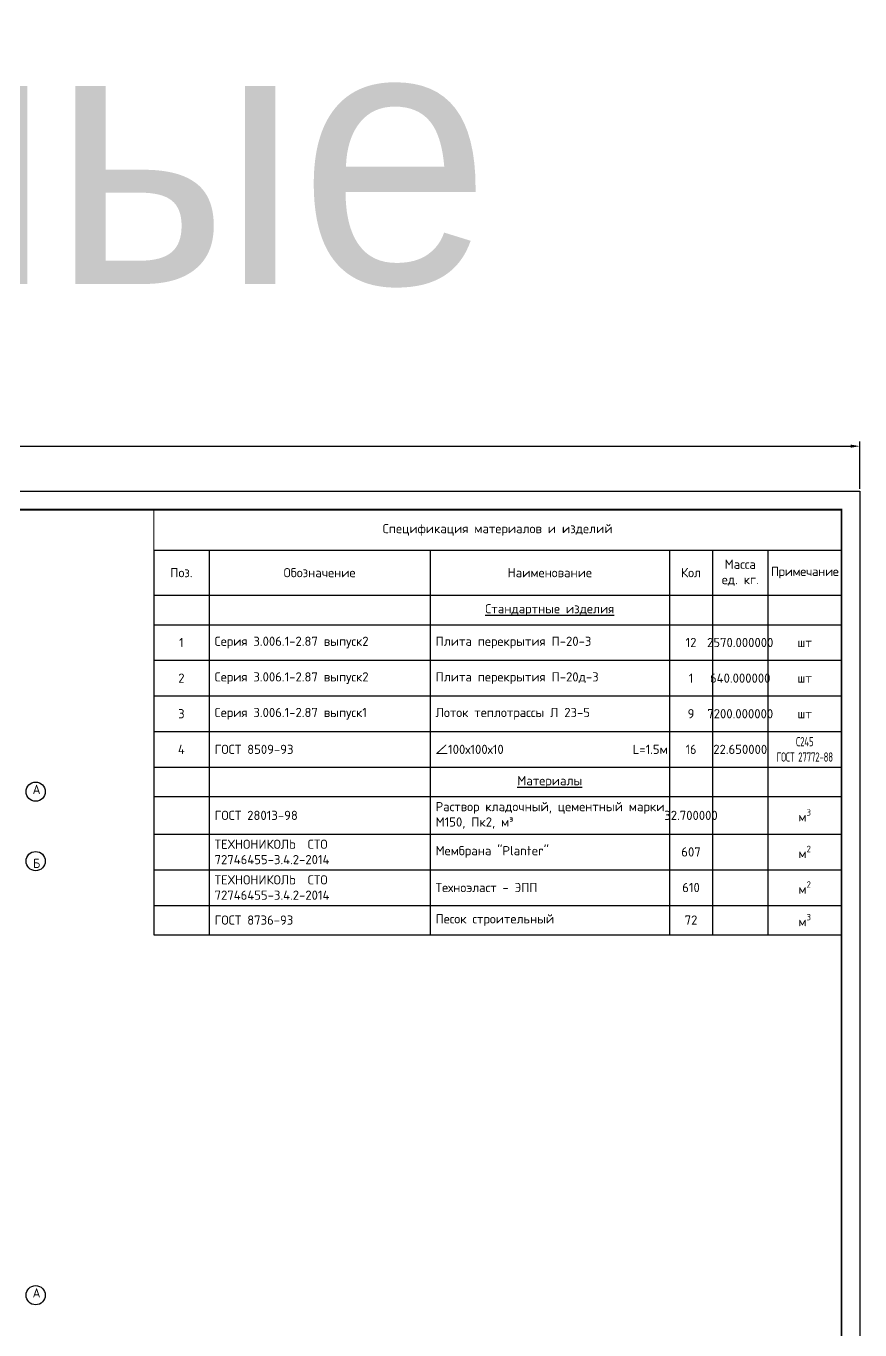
# Model space of a CAD drawing. Header units: metres. Extents: x 1563 to 4966, y -517 to 1463.
# Drawn here: x 3182.5 to 3408.9, y -149.2 to 204.7 of the extents above; entities that cross this region are included whole.
import ezdxf
from ezdxf.enums import TextEntityAlignment as Align

# ---------------------------------------------------------------- set-up
doc = ezdxf.new("R2018")
doc.units = ezdxf.units.M
doc.layers.add('Форматы', color=7, linetype='Continuous')
doc.styles.add('-ISOCPEUR-', font='isocpeur.ttf')
doc.styles.get("Standard").update_dxf_attribs({"font": 'GOST Common.ttf'})
doc.dimstyles.new('ISO-25', dxfattribs={"dimtxt": 2.5, "dimasz": 2.5, "dimexe": 1.25, "dimexo": 0.625, "dimtad": 1, "dimtxsty": 'Standard', "dimcen": 2.5, "dimadec": 0, "dimazin": 0, "dimtfac": 1, "dimtmove": 0, "dimatfit": 3, "dimfxl": 1, "dimarcsym": 0})

# ---------------------------------------------------------------- blocks, each defined once
blk = doc.blocks.new('*U326')
blk.add_lwpolyline([(0, 123), (1189, 123), (1189, -297), (0, -297)], close=True)
at = {"const_width": 0.5}
blk.add_lwpolyline([(20, 118), (1184, 118), (1184, -292), (20, -292)], close=True, dxfattribs=at)
blk.add_attdef('РАЗРАБОТАЛ', text='', height=2.5).set_placement((1019.5, -264.22), align=Align.MIDDLE_LEFT)
at = {"flags": 8}
for tag, height, p in [('ДАТА', 2.5, (1059.07, -264.4)), ('ЛИСТ', 3, (1155.39, -271.92)), ('ЛИСТОВ', 3, (1172.89, -271.92)), ('ФОРМАТ', 3, (1149.97, -294.75))]:
    blk.add_attdef(tag, text='', height=height, dxfattribs=at).set_placement(p, align=Align.MIDDLE_CENTER)
blk.add_attdef('ПРОВЕРИЛ', (1019.75, -270.73), '', height=2.5)
at = {"lineweight": 30, "flags": 104}
for tag, p in [('ТЕПЛОВЫЕ_СЕТИ', (1099, -269.5)), ('ИМЯ_ЧЕРТЕЖА', (1099, -284.5))]:
    blk.add_attdef(tag, text='', height=3, dxfattribs=at).set_placement(p, align=Align.MIDDLE_CENTER)
blk = doc.blocks.new('*T279')
at = {"color": 0, "lineweight": -2, "transparency": 16777216}
for p, q in [((0, -11), (186.71, -11)), ((0, -11), (0, -115.42)), ((15, -11), (15, -77.92)), ((75, -11), (75, -31.25)), ((140, -11), (140, -31.25)), ((151.71, -11), (151.71, -31.25)), ((166.71, -11), (166.71, -31.25)), ((186.71, -11), (186.71, -31.25)), ((0, -23.25), (186.71, -23.25)), ((0, -31.25), (15, -31.25)), ((140, -31.25), (151.71, -31.25)), ((0, -40.91), (15, -40.91)), ((140, -40.91), (151.71, -40.91)), ((151.71, -40.91), (151.71, -60.25)), ((0, -50.58), (15, -50.58)), ((140, -50.58), (151.71, -50.58)), ((0, -60.25), (15, -60.25)), ((140, -60.25), (151.71, -60.25)), ((0, -69.92), (15, -69.92)), ((166.71, -69.92), (166.71, -115.42)), ((186.71, -69.92), (186.71, -115.42)), ((0, -77.92), (15, -77.92)), ((166.71, -77.92), (186.71, -77.92)), ((0, -88.08), (15, -88.08)), ((15, -88.08), (15, -115.42)), ((166.71, -88.08), (186.71, -88.08)), ((0, -97.75), (15, -97.75)), ((166.71, -97.75), (186.71, -97.75)), ((0, -107.42), (15, -107.42)), ((166.71, -107.42), (186.71, -107.42)), ((0, -115.42), (15, -115.42)), ((166.71, -115.42), (186.71, -115.42))]:
    blk.add_line(p, q, dxfattribs=at)
at = {"color": 0, "linetype": 'ByBlock', "lineweight": -2, "transparency": 16777216}
for p, q in [((15, -31.25), (140, -31.25)), ((75, -31.25), (75, -115.42)), ((140, -31.25), (140, -115.42)), ((151.71, -31.25), (186.71, -31.25)), ((151.71, -31.25), (151.71, -40.91)), ((166.71, -31.25), (166.71, -69.92)), ((186.71, -31.25), (186.71, -69.92)), ((15, -40.91), (140, -40.91)), ((151.71, -40.91), (186.71, -40.91)), ((15, -50.58), (140, -50.58)), ((151.71, -50.58), (186.71, -50.58)), ((15, -60.25), (140, -60.25)), ((151.71, -60.25), (186.71, -60.25)), ((151.71, -60.25), (151.71, -115.42)), ((15, -69.92), (186.71, -69.92)), ((15, -77.92), (166.71, -77.92)), ((15, -77.92), (15, -88.08)), ((15, -88.08), (166.71, -88.08)), ((15, -97.75), (166.71, -97.75)), ((15, -107.42), (166.71, -107.42)), ((15, -115.42), (166.71, -115.42))]:
    blk.add_line(p, q, dxfattribs=at)
at = {"layer": 'Defpoints', "color": 8, "linetype": 'ByBlock', "lineweight": 0, "transparency": 16777216}
for p, q in [((0, 0), (186.71, 0)), ((0, 0), (0, -11)), ((186.71, 0), (186.71, -11))]:
    blk.add_line(p, q, dxfattribs=at)
at = {"color": 0, "transparency": 16777216, "char_height": 2.5, "style": '-ISOCPEUR-'}
for s, insert, width, attachment_point in [('Спецификация материалов и изделий ', (93.35, -5.5), 183.707, 5), ('1', (7.5, -36.08), 13, 5), ('Серия 3.006.1-2.87 выпуск2', (16.5, -36.08), 57, 4), ('Плита перекрытия П-20-3', (76.5, -36.08), 62, 4), ('2570.000000', (159.21, -36.08), 12, 5), ('шт', (176.71, -36.08), 17, 5), ('2', (7.5, -45.75), 13, 5), ('Серия 3.006.1-2.87 выпуск2', (16.5, -45.75), 57, 4), ('Плита перекрытия П-20д-3', (76.5, -45.75), 62, 4), ('640.000000', (159.21, -45.75), 12, 5), ('шт', (176.71, -45.75), 17, 5), ('3', (7.5, -55.41), 13, 5), ('Серия 3.006.1-2.87 выпуск1', (16.5, -55.41), 57, 4), ('Лоток теплотрассы Л 23-5', (76.5, -55.41), 62, 4), ('9', (145.85, -55.41), 9.707, 5), ('7200.000000', (159.21, -55.41), 12, 5), ('шт', (176.71, -55.41), 17, 5), ('{\\W0.7;\\T0.95;\\C256;С245\\PГОСТ 27772-88}', (176.71, -65.08), 17, 5), ('4', (7.5, -65.08), 13, 5), ('ГОСТ 8509-93', (16.5, -65.08), 57, 4), ('∠100х100х10                      L=1.5м', (76.5, -65.08), 62, 4), ('22.650000', (159.21, -65.08), 12, 5), ('Раствор кладочный, цементный марки М150, Пк2, м³', (76.5, -83), 62, 4), ('ГОСТ 28013-98', (16.5, -83), 57, 4), ('32.700000', (145.85, -83), 8.707, 5), ('ТЕХНОНИКОЛЬ  СТО 72746455-3.4.2-2014 ', (16.5, -92.92), 57, 4), ('Мембрана "Planter"', (76.5, -92.92), 62, 4), ('607', (145.85, -92.92), 8.707, 5), ('ТЕХНОНИКОЛЬ  СТО 72746455-3.4.2-2014 ', (16.5, -102.58), 57, 4), ('Техноэласт - ЭПП', (76.5, -102.58), 62, 4), ('610', (145.85, -102.58), 8.707, 5), ('ГОСТ 8736-93', (16.5, -111.42), 57, 4), ('Песок строительный', (76.5, -111.42), 62, 4), ('72', (145.85, -111.42), 8.707, 5)]:
    blk.add_mtext(s, dxfattribs=dict(at, insert=insert, width=width, attachment_point=attachment_point))
at = {"color": 7, "transparency": 16777216, "char_height": 2.5, "attachment_point": 5, "style": '-ISOCPEUR-'}
for s, insert, width in [('Масса ед. кг.', (159.21, -17.12), 13), ('Поз.', (7.5, -17.12), 12), ('Обозначение', (45, -17.12), 57), ('Наименование', (107.5, -17.12), 62), ('Кол', (145.85, -17.12), 9.707), ('{\\T0.95;Примечание}', (176.71, -17.12), 17), ('{\\LСтандартные изделия}', (107.5, -27.25), 65), ('12', (145.85, -36.08), 9.707), ('1', (145.85, -45.75), 9.707), ('{\\LМатериалы}', (107.5, -73.92), 62), ('\\A1;м{\\H0.7x;\\S3^ ;}', (176.71, -83), 17), ('\\A1;м{\\H0.7x;\\S2^ ;}', (176.71, -92.92), 17), ('\\A1;м{\\H0.7x;\\S2^ ;}', (176.71, -102.58), 17), ('\\A1;м{\\H0.7x;\\S3^ ;}', (176.71, -111.42), 17)]:
    blk.add_mtext(s, dxfattribs=dict(at, insert=insert, width=width))
at = {"color": 0, "transparency": 16777216, "insert": (145.85, -65.08), "char_height": 2.5, "width": 8.707, "attachment_point": 5}
blk.add_mtext('16', dxfattribs=at)
blk = doc.blocks.new('*U318')
blk.add_attdef('РАЗРАБОТАЛ', text='', height=2.5).set_placement((424.5, -264.22), align=Align.MIDDLE_LEFT)
at = {"flags": 8}
for tag, height, p in [('ДАТА', 2.5, (464.07, -264.4)), ('ЛИСТ', 3, (560.39, -271.92)), ('ЛИСТОВ', 3, (577.89, -271.92)), ('ФОРМАТ', 3, (554.97, -294.75))]:
    blk.add_attdef(tag, text='', height=height, dxfattribs=at).set_placement(p, align=Align.MIDDLE_CENTER)
blk.add_attdef('ПРОВЕРИЛ', (424.75, -270.73), '', height=2.5)
at = {"lineweight": 30, "flags": 104}
for tag, p in [('ТЕПЛОВЫЕ_СЕТИ', (504, -269.5)), ('ИМЯ_ЧЕРТЕЖА', (504, -284.5))]:
    blk.add_attdef(tag, text='', height=3, dxfattribs=at).set_placement(p, align=Align.MIDDLE_CENTER)
blk = doc.blocks.new('*D316')
at = {"color": 0, "lineweight": -2, "transparency": 16777216}
for p, q in [((2219.87, 79.13), (2219.87, 91.96)), ((2222.37, 90.71), (3406.37, 90.71)), ((3408.87, 79.13), (3408.87, 91.96))]:
    blk.add_line(p, q, dxfattribs=at)
at = {"color": 0, "lineweight": 50, "transparency": 16777216}
for points in [[(2222.37, 91.13), (2222.37, 90.29), (2219.87, 90.71)], [(3406.37, 91.13), (3406.37, 90.29), (3408.87, 90.71)]]:
    blk.add_solid(points, dxfattribs=at)
at = {"layer": 'Defpoints', "color": 0, "lineweight": 50, "transparency": 16777216}
for p in [(3408.87, 90.71), (2219.87, 78.5), (3408.87, 78.5)]:
    blk.add_point(p, dxfattribs=at)
at = {"color": 0, "lineweight": 50, "transparency": 16777216, "insert": (2814.37, 103.83), "char_height": 25, "attachment_point": 5}
blk.add_mtext('1189', dxfattribs=at)

msp = doc.modelspace()

# ---------------------------------------------------------------- linework, layer by layer
at = {"color": 7}
for centre in [(3185.0986, -3.0552), (3185.0986, -21.9052), (3185.0986, -139.7362)]:
    msp.add_circle(centre, 2.6058, dxfattribs=at)

# ---------------------------------------------------------------- block references
ref = msp.add_blockref('*U318', (1563.118, 474.2397))
lines = msp.add_mtext('Архитектурно-строительные\\Pрешения. ', dxfattribs={"insert": (2067.118, 204.7397), "char_height": 70, "attachment_point": 1})
ref.add_attrib('ТЕПЛОВЫЕ_СЕТИ', '', (2067.118, 204.7397), dxfattribs={"flags": 104}).embed_mtext(lines)
msp.add_blockref('*T279', (3217.1644, 73.5021))
at = {"layer": 'Форматы'}
msp.add_blockref('*U326', (2219.8713, -44.4979), dxfattribs=at)

# ---------------------------------------------------------------- texts
at = {"color": 7, "char_height": 2.5}
for s, insert, attachment_point in [('\\pi0.4065;{\\C0;А}', (3183.8584, -1.1875), 1), ('\\pi0.5315;{\\C0;Б}', (3183.8584, -23.773), 7), ('\\pi0.4065;{\\C0;А}', (3183.8584, -137.8685), 1)]:
    msp.add_mtext_dynamic_manual_height_columns(s, width=2.562996, gutter_width=2.5, heights=[0], dxfattribs=dict(at, insert=insert, attachment_point=attachment_point))

# ---------------------------------------------------------------- dimensions: what is measured, and where the dimension line sits
at = {"lineweight": 50}
dim = msp.add_linear_dim(base=(3408.8713, 90.7095), p1=(2219.8713, 78.5021), p2=(3408.8713, 78.5021), dimstyle='ISO-25', override={"dimtxt": 25}, dxfattribs=at)
dim.commit()
dim.dimension.update_dxf_attribs({"geometry": '*D316', "text_midpoint": (2814.3713, 103.8345)})

doc.saveas('drawing.dxf')
